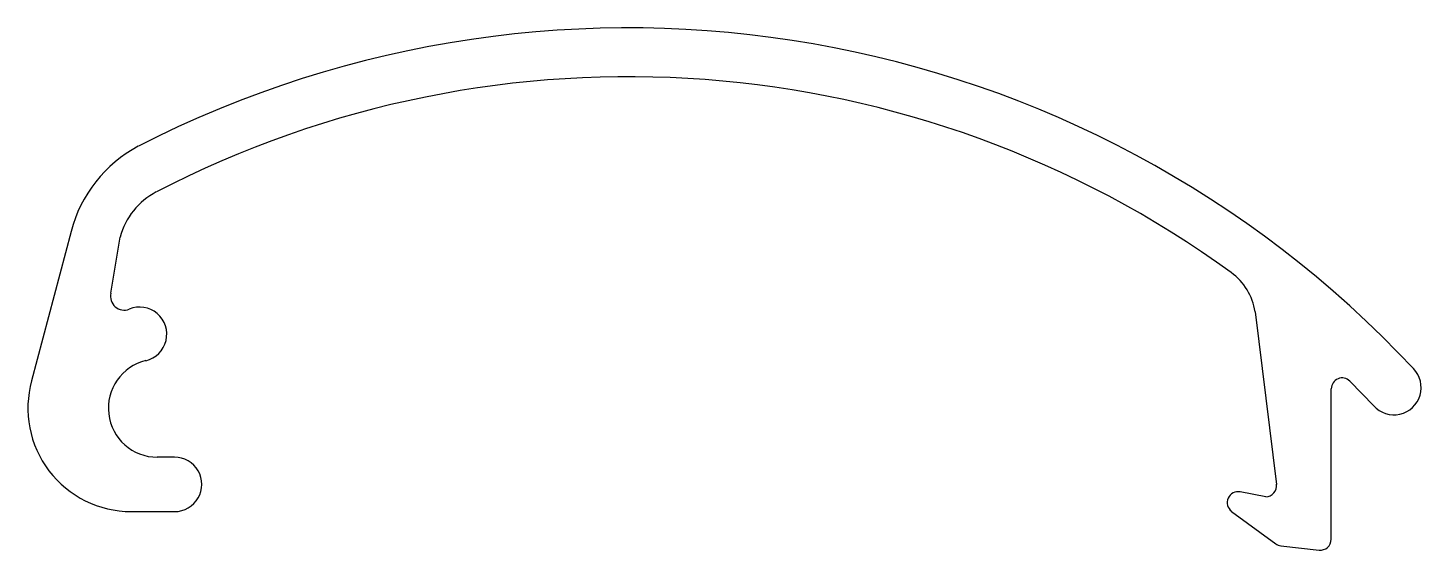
# Model space of a CAD drawing. Extents: x 2749.8 to 2775.5, y 1908.8 to 1918.4.
import ezdxf

# ---------------------------------------------------------------- set-up
doc = ezdxf.new("R2010")
doc.units = 0
doc.layers.get('0').update_dxf_attribs({"linetype": 'CONTINUOUS'})

msp = doc.modelspace()

# ---------------------------------------------------------------- linework, layer by layer
for p, q in [((2750.625, 1914.681), (2749.899, 1911.935)), ((2751.359, 1913.545), (2751.528, 1914.575)), ((2772.402, 1913.202), (2772.795, 1910.03)), ((2773.8, 1909.02), (2773.802, 1911.787)), ((2774.143, 1911.929), (2774.581, 1911.476)), ((2752.527, 1910.529), (2752.211, 1910.529)), ((2772.597, 1909.799), (2772.126, 1909.89)), ((2751.729, 1909.53), (2752.528, 1909.529)), ((2771.968, 1909.533), (2772.78, 1908.938)), ((2772.876, 1908.9), (2773.578, 1908.822))]:
    msp.add_line(p, q)
for centre, radius, start, end in [((2760.877, 1898.659), 19.763, 43.083, 117.1375), ((2760.878, 1898.667), 18.857, 54.0005, 117.4228), ((2753.042, 1914.043), 2.5, 118.1621, 165.2097), ((2752.797, 1914.24), 1.313, 117.4109, 165.1916), ((2771.315, 1913.033), 1.1, 8.8546, 54.0123), ((2751.6, 1913.482), 0.249, 165.2202, 292.4096), ((2751.885, 1912.79), 0.5, 283.4842, 112.4096), ((2752.211, 1911.429), 0.9, 103.4555, 270), ((2774.954, 1911.809), 0.5, 221.8002, 44.3626), ((2751.73, 1911.429), 1.899, 164.5596, 269.9667), ((2774.002, 1911.787), 0.2, 45.0064, 179.9705), ((2752.529, 1910.029), 0.5, 269.938, 90.2649), ((2772.591, 1910.005), 0.206, 271.7929, 7.0617), ((2772.088, 1909.694), 0.2, 79.0809, 233.2784), ((2773.6, 1909.02), 0.2, 263.6116, 359.9705), ((2772.899, 1909.099), 0.2, 233.7484, 263.6116)]:
    msp.add_arc(centre, radius, start, end)

doc.saveas('drawing.dxf')
